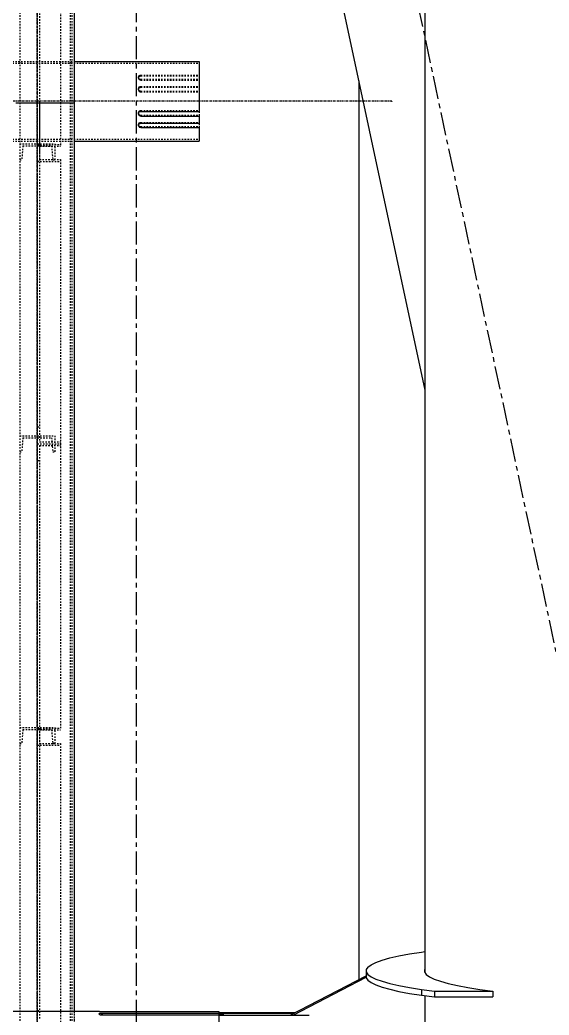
# Model space of a CAD drawing. Header units: millimetres. Extents: x 5143 to 30813, y 232 to 21408.
# Drawn here: x 23215.1 to 23396.4, y 5921.8 to 6262.7 of the extents above; entities that cross this region are included whole.
import ezdxf

# ---------------------------------------------------------------- set-up
doc = ezdxf.new("R2010")
doc.units = ezdxf.units.MM
doc.header["$LTSCALE"] = 0.25
for name, pattern in [('CENTER', [50.8, 31.75, -6.35, 6.35, -6.35]), ('XKITLINE00', [0]), ('XKITLINE02', [4, 2, -2]), ('XKITLINE03', [6, 3, -1, 1, -1])]:
    doc.linetypes.add(name, pattern=pattern)

msp = doc.modelspace()

# ---------------------------------------------------------------- linework, layer by layer
at = {"color": 3, "linetype": 'XKITLINE02'}
for p, q in [((23215.07, 7919.31), (23215.06, 6234.33)), ((23232.3, 7919.31), (23232.3, 6234.33)), ((23232.84, 7919.31), (23232.83, 6234.33)), ((23220.99, 6317.52), (23220.99, 6234.33)), ((23228.99, 6317.52), (23228.99, 6234.33)), ((23221.79, 6316.94), (23221.79, 6217.17)), ((23053.51, 6247.88), (23276.48, 6247.88)), ((23207.49, 6248.48), (23233.68, 6248.48)), ((23276.48, 6247.88), (23276.48, 6242.01)), ((23255.67, 6243.31), (23255.63, 6243.09)), ((23255.63, 6243.09), (23255.66, 6242.95)), ((23255.63, 6243.09), (23255.63, 6242.81)), ((23255.67, 6243.03), (23255.63, 6242.81)), ((23255.63, 6242.81), (23255.67, 6242.59)), ((23255.66, 6242.95), (23255.67, 6242.87)), ((23255.79, 6243.51), (23255.67, 6243.31)), ((23255.79, 6243.23), (23255.67, 6243.03)), ((23255.67, 6242.87), (23255.79, 6242.68)), ((23255.67, 6242.59), (23255.79, 6242.4)), ((23255.79, 6243.51), (23255.98, 6243.66)), ((23255.79, 6243.23), (23255.95, 6243.36)), ((23255.79, 6242.68), (23255.98, 6242.52)), ((23255.95, 6243.36), (23255.98, 6243.38)), ((23255.98, 6243.66), (23256.22, 6243.75)), ((23255.98, 6243.38), (23256.22, 6243.47)), ((23255.98, 6242.52), (23256.22, 6242.42)), ((23256.22, 6243.75), (23256.48, 6243.79)), ((23256.22, 6243.47), (23256.48, 6243.5)), ((23256.48, 6243.79), (23256.48, 6243.5)), ((23256.48, 6243.79), (23276.48, 6243.79)), ((23256.48, 6243.5), (23276.48, 6243.5)), ((23255.67, 6239.36), (23255.63, 6239.11)), ((23255.63, 6239.11), (23255.67, 6238.87)), ((23255.63, 6239.11), (23255.63, 6238.83)), ((23255.79, 6239.58), (23255.67, 6239.36)), ((23255.79, 6239.3), (23255.67, 6239.08)), ((23255.79, 6242.4), (23255.98, 6242.24)), ((23255.79, 6239.58), (23255.98, 6239.76)), ((23255.79, 6239.3), (23255.98, 6239.48)), ((23255.98, 6242.24), (23256.22, 6242.14)), ((23255.98, 6239.76), (23256.22, 6239.87)), ((23255.98, 6239.48), (23256.22, 6239.59)), ((23256.22, 6242.42), (23256.48, 6242.39)), ((23256.22, 6242.42), (23256.22, 6242.14)), ((23256.22, 6242.14), (23256.48, 6242.11)), ((23256.22, 6239.87), (23256.48, 6239.91)), ((23256.22, 6239.87), (23256.22, 6239.59)), ((23256.22, 6239.59), (23256.48, 6239.63)), ((23256.48, 6242.39), (23276.48, 6242.39)), ((23256.48, 6242.39), (23256.48, 6242.11)), ((23256.48, 6242.11), (23276.48, 6242.11)), ((23256.48, 6239.91), (23276.48, 6239.91)), ((23256.48, 6239.91), (23256.48, 6239.63)), ((23256.48, 6239.63), (23276.48, 6239.63)), ((23276.48, 6242.39), (23276.48, 6239.63)), ((23255.67, 6239.08), (23255.63, 6238.83)), ((23255.63, 6238.83), (23255.67, 6238.59)), ((23255.67, 6238.87), (23255.79, 6238.65)), ((23255.67, 6238.59), (23255.79, 6238.37)), ((23255.79, 6238.65), (23255.98, 6238.47)), ((23255.79, 6238.37), (23255.95, 6238.22)), ((23255.95, 6238.22), (23255.98, 6238.19)), ((23255.98, 6238.47), (23256.22, 6238.38)), ((23255.98, 6238.19), (23256.22, 6238.06)), ((23256.22, 6238.38), (23256.48, 6238.31)), ((23256.22, 6238.06), (23256.48, 6238.02)), ((23256.48, 6238.31), (23276.48, 6238.31)), ((23256.48, 6238.31), (23256.48, 6238.02)), ((23256.48, 6238.02), (23276.48, 6238.02)), ((23215.07, 6234.33), (23215.07, 5550.49)), ((23220.99, 6234.33), (23220.99, 6214.27)), ((23221.79, 6234.33), (23221.79, 6214.27)), ((23228.99, 6234.33), (23228.99, 6219.49)), ((23232.31, 6234.33), (23232.31, 5550.49)), ((23232.84, 6234.33), (23232.84, 5550.5)), ((23233.69, 6234.33), (23233.69, 5598.63)), ((23276.48, 6234.98), (23276.48, 6231.37)), ((23255.67, 6231.1), (23255.63, 6230.85)), ((23255.63, 6230.85), (23255.65, 6230.71)), ((23255.63, 6230.85), (23255.63, 6230.57)), ((23255.79, 6231.32), (23255.67, 6231.1)), ((23255.79, 6231.32), (23255.95, 6231.46)), ((23255.98, 6231.5), (23255.95, 6231.46)), ((23255.98, 6231.5), (23256.22, 6231.63)), ((23256.22, 6231.63), (23256.48, 6231.67)), ((23256.48, 6231.67), (23276.48, 6231.67)), ((23256.48, 6231.67), (23256.48, 6231.37)), ((23256.48, 6230.05), (23276.48, 6230.05)), ((23256.48, 6230.05), (23256.48, 6230.05)), ((23276.48, 6231.37), (23276.48, 6222.33)), ((23276.48, 6231.37), (23276.48, 6230.05)), ((23255.67, 6227.09), (23255.63, 6226.87)), ((23255.63, 6226.87), (23255.66, 6226.73)), ((23255.63, 6226.87), (23255.63, 6226.59)), ((23255.79, 6227.29), (23255.67, 6227.09)), ((23255.79, 6227.29), (23255.98, 6227.44)), ((23255.96, 6226.04), (23255.98, 6226.02)), ((23255.98, 6227.44), (23256.22, 6227.54)), ((23256.22, 6227.54), (23256.48, 6227.58)), ((23256.22, 6227.54), (23256.22, 6227.26)), ((23256.46, 6226.19), (23256.48, 6226.19)), ((23256.48, 6227.58), (23276.48, 6227.58)), ((23256.48, 6227.58), (23256.48, 6227.3)), ((23256.48, 6226.19), (23276.48, 6226.19)), ((23276.48, 6227.3), (23276.48, 6226.07)), ((23276.48, 6222.24), (23276.48, 6221.2)), ((23053.51, 6221.8), (23276.48, 6221.8)), ((23207.49, 6221.2), (23233.69, 6221.2)), ((23214.99, 6220.27), (23226.99, 6220.27)), ((23216.05, 6219.57), (23215.67, 6214.77)), ((23216.05, 6219.57), (23215.67, 6214.77)), ((23216.05, 6219.57), (23225.92, 6219.57)), ((23220.99, 6220.09), (23220.99, 6117.52)), ((23220.99, 6220.09), (23221.79, 6220.09)), ((23220.99, 6220.07), (23228.99, 6220.07)), ((23221.79, 6220.09), (23221.79, 6118.11)), ((23221.79, 6219.49), (23228.99, 6219.49)), ((23225.92, 6219.57), (23226.31, 6214.77)), ((23225.92, 6219.57), (23226.31, 6214.77)), ((23226.99, 6220.27), (23226.99, 6214.77)), ((23226.99, 6220.27), (23226.99, 6214.77)), ((23214.99, 6214.77), (23215.67, 6214.77)), ((23220.99, 6214.27), (23221.79, 6214.27)), ((23220.99, 6214.26), (23228.99, 6214.26)), ((23221.79, 6214.84), (23228.99, 6214.84)), ((23226.31, 6214.77), (23226.99, 6214.77)), ((23228.99, 6214.84), (23228.99, 6117.52)), ((23220.99, 6123.35), (23221.79, 6123.35)), ((23214.99, 6120.27), (23226.99, 6120.27)), ((23220.99, 6120.27), (23220.99, 6117.52)), ((23226.99, 6120.27), (23226.99, 6114.77)), ((23226.99, 6120.27), (23226.99, 6114.77)), ((23216.05, 6119.57), (23215.67, 6114.77)), ((23216.05, 6119.57), (23215.67, 6114.77)), ((23216.05, 6119.57), (23225.92, 6119.57)), ((23220.99, 6117.52), (23228.99, 6117.52)), ((23220.99, 6117.52), (23220.99, 6014.27)), ((23220.99, 6117.52), (23228.99, 6117.52)), ((23221.79, 6118.11), (23228.99, 6118.11)), ((23221.79, 6116.94), (23221.79, 6014.27)), ((23221.79, 6116.94), (23228.99, 6116.94)), ((23225.92, 6119.57), (23226.31, 6114.77)), ((23225.92, 6119.57), (23226.31, 6114.77)), ((23228.99, 6117.52), (23228.99, 6019.49)), ((23214.99, 6114.77), (23215.67, 6114.77)), ((23226.31, 6114.77), (23226.99, 6114.77)), ((23220.99, 6111.72), (23221.79, 6111.72)), ((23214.99, 6020.27), (23226.99, 6020.27)), ((23216.05, 6019.57), (23215.67, 6014.77)), ((23216.05, 6019.57), (23215.67, 6014.77)), ((23216.05, 6019.57), (23225.92, 6019.57)), ((23220.99, 6020.09), (23220.99, 5920.43)), ((23220.99, 6020.09), (23221.79, 6020.09)), ((23220.99, 6020.07), (23228.99, 6020.07)), ((23221.79, 6020.09), (23221.79, 5920.43)), ((23221.79, 6019.49), (23228.99, 6019.49)), ((23225.92, 6019.57), (23226.31, 6014.77)), ((23225.92, 6019.57), (23226.31, 6014.77)), ((23226.99, 6020.27), (23226.99, 6014.77)), ((23226.99, 6020.27), (23226.99, 6014.77)), ((23214.99, 6014.77), (23215.67, 6014.77)), ((23220.99, 6014.27), (23221.79, 6014.27)), ((23220.99, 6014.26), (23228.99, 6014.26)), ((23221.79, 6014.84), (23228.99, 6014.84)), ((23226.31, 6014.77), (23226.99, 6014.77)), ((23228.99, 6014.84), (23228.99, 5917.52)), ((23220.99, 5923.35), (23221.79, 5923.35)), ((23233.69, 5923.1), (23233.69, 5877.45))]:
    msp.add_line(p, q, dxfattribs=at)
at = {"color": 1, "linetype": 'XKITLINE03'}
for p, q in [((23220.98, 6234.33), (23220.99, 7919.31)), ((23220.99, 6317.52), (23220.99, 6220.07)), ((23342.5, 6234.84), (22987.5, 6234.84)), ((23220.99, 5537.38), (23220.99, 6234.33)), ((23220.99, 6214.26), (23220.99, 6117.52)), ((23220.99, 6117.52), (23220.99, 6020.07)), ((23220.99, 6014.26), (23220.99, 5917.52))]:
    msp.add_line(p, q, dxfattribs=at)
at = {"color": 8, "linetype": 'CENTER'}
for p, q in [((23430, 5900.27), (23255, 6720.27)), ((23255, 4763.35), (23255, 6431.43))]:
    msp.add_line(p, q, dxfattribs=at)
at = {"color": 8, "linetype": 'XKITLINE00'}
for p, q in [((23353.8, 6508.24), (23353.8, 5936.52)), ((23319.07, 6298.59), (23353.8, 6135.9)), ((23331.2, 6241.8), (23331.2, 5933.9)), ((23344.98, 5942.06), (23348.59, 5942.74)), ((23348.59, 5942.74), (23352.65, 5943.38)), ((23352.65, 5943.38), (23353.8, 5943.53)), ((23335.4, 5939.02), (23337.03, 5939.81)), ((23337.03, 5939.81), (23339.18, 5940.59)), ((23339.18, 5940.59), (23341.83, 5941.34)), ((23341.83, 5941.34), (23344.98, 5942.06)), ((23334.31, 5938.2), (23333.76, 5937.39)), ((23333.76, 5937.39), (23333.76, 5936.56)), ((23333.76, 5936.56), (23334.31, 5935.74)), ((23333.76, 5936.56), (23333.76, 5934.58)), ((23334.31, 5938.2), (23335.4, 5939.02)), ((23334.31, 5935.74), (23335.4, 5934.93)), ((23353.8, 5937.43), (23353.76, 5937.39)), ((23353.76, 5937.39), (23353.76, 5936.56)), ((23353.76, 5936.56), (23354.31, 5935.74)), ((23354.31, 5935.74), (23355.4, 5934.93)), ((23307.7, 5921.78), (23333.76, 5935.23)), ((23308.69, 5921.78), (23333.76, 5934.72)), ((23333.76, 5934.58), (23334.31, 5933.76)), ((23334.31, 5933.76), (23335.4, 5932.95)), ((23335.4, 5934.93), (23337.03, 5934.14)), ((23335.4, 5932.95), (23337.03, 5932.15)), ((23337.03, 5934.14), (23339.18, 5933.36)), ((23339.18, 5933.36), (23341.83, 5932.61)), ((23341.83, 5932.61), (23344.98, 5931.89)), ((23355.4, 5934.93), (23357.03, 5934.14)), ((23357.03, 5934.14), (23359.18, 5933.36)), ((23359.18, 5933.36), (23361.83, 5932.61)), ((23361.83, 5932.61), (23364.98, 5931.89)), ((23337.03, 5932.15), (23339.18, 5931.38)), ((23339.18, 5931.38), (23341.83, 5930.63)), ((23341.83, 5930.63), (23344.98, 5929.91)), ((23344.98, 5931.89), (23348.59, 5931.21)), ((23344.98, 5929.91), (23348.59, 5929.23)), ((23348.59, 5931.21), (23352.65, 5930.57)), ((23348.59, 5929.23), (23352.65, 5928.59)), ((23352.65, 5930.57), (23357.11, 5929.98)), ((23352.65, 5930.57), (23352.65, 5928.59)), ((23357.11, 5929.98), (23377.11, 5929.98)), ((23357.11, 5929.98), (23357.11, 5927.99)), ((23364.98, 5931.89), (23368.59, 5931.21)), ((23368.59, 5931.21), (23372.65, 5930.57)), ((23372.65, 5930.57), (23377.11, 5929.98)), ((23377.11, 5929.98), (23377.11, 5927.99)), ((23352.65, 5928.59), (23357.11, 5927.99)), ((23353.8, 5928.43), (23353.8, 5870.26)), ((23357.11, 5927.99), (23377.11, 5927.99)), ((23087.8, 5923.1), (23242.19, 5923.1)), ((23242.11, 5923.09), (23242.19, 5923.1)), ((23242.11, 5923.09), (23242.11, 5923.07)), ((23242.11, 5923.07), (23242.19, 5923.06)), ((23242.11, 5922.22), (23242.19, 5922.29)), ((23242.11, 5922.22), (23242.11, 5922.16)), ((23242.11, 5922.16), (23242.19, 5922.09)), ((23242.19, 5923.1), (23242.36, 5923.06)), ((23242.19, 5923.06), (23242.36, 5923.05)), ((23242.19, 5922.29), (23242.36, 5922.34)), ((23242.19, 5922.09), (23242.36, 5921.99)), ((23242.36, 5923.06), (23242.52, 5923.05)), ((23242.36, 5923.05), (23242.6, 5923.04)), ((23242.36, 5922.34), (23242.6, 5922.39)), ((23242.6, 5923.04), (23242.89, 5923.04)), ((23242.6, 5922.39), (23242.89, 5922.42)), ((23242.89, 5923.04), (23243.2, 5923.04)), ((23242.89, 5922.42), (23243.2, 5922.43)), ((23242.89, 5922.42), (23242.89, 5921.86)), ((23243.2, 5923.04), (23283.2, 5923.04)), ((23243.2, 5922.43), (23243.2, 5921.84)), ((23243.2, 5922.43), (23283.2, 5922.43)), ((23283.2, 5923.04), (23283.2, 5922.94)), ((23283.2, 5922.94), (23283.2, 5921.84)), ((23283.2, 5922.67), (23309.43, 5922.67)), ((23283.2, 5922.62), (23284.7, 5922.62)), ((23283.2, 5922.56), (23284.7, 5922.56)), ((23283.2, 5922.26), (23284.7, 5922.26)), ((23284.7, 5922.62), (23284.7, 5922.56)), ((23284.7, 5922.56), (23284.7, 5922.44)), ((23284.7, 5922.44), (23284.7, 5921.79)), ((23284.7, 5922.41), (23308.94, 5922.41)), ((23242.36, 5921.99), (23242.6, 5921.91)), ((23242.6, 5921.91), (23242.89, 5921.86)), ((23242.89, 5921.86), (23243.2, 5921.84)), ((23243.2, 5921.84), (23283.2, 5921.84)), ((23283.2, 5922.01), (23283.2, 5921.84)), ((23283.2, 5922.01), (23284.7, 5922.01)), ((23283.2, 5921.84), (23283.2, 5877.54)), ((23283.2, 5921.78), (23314.2, 5921.78))]:
    msp.add_line(p, q, dxfattribs=at)
at = {"color": 7, "linetype": 'XKITLINE00'}
for p, q in [((23233.68, 6374.55), (23233.68, 6234.33)), ((23233.68, 6248.48), (23276.48, 6248.48)), ((23276.48, 6248.48), (23276.48, 6231.37)), ((23213.68, 6234.33), (23233.68, 6234.33)), ((23213.69, 6234.33), (23233.69, 6234.33)), ((23233.69, 6234.33), (23233.69, 5923.1)), ((23255.67, 6230.82), (23255.63, 6230.57)), ((23255.63, 6230.57), (23255.67, 6230.32)), ((23255.65, 6230.71), (23255.67, 6230.61)), ((23255.79, 6231.04), (23255.67, 6230.82)), ((23255.67, 6230.61), (23255.79, 6230.38)), ((23255.67, 6230.32), (23255.79, 6230.1)), ((23255.79, 6231.04), (23255.98, 6231.21)), ((23255.79, 6230.38), (23255.98, 6230.21)), ((23255.79, 6230.1), (23255.98, 6229.93)), ((23255.98, 6231.21), (23256.22, 6231.31)), ((23255.98, 6230.21), (23256.22, 6230.09)), ((23255.98, 6229.93), (23256.22, 6229.81)), ((23256.22, 6231.31), (23256.48, 6231.37)), ((23256.22, 6230.09), (23256.48, 6230.05)), ((23256.22, 6230.09), (23256.22, 6229.81)), ((23256.22, 6229.81), (23256.48, 6229.77)), ((23256.48, 6231.37), (23276.48, 6231.37)), ((23256.48, 6230.05), (23256.48, 6229.77)), ((23256.48, 6229.77), (23276.48, 6229.77)), ((23276.48, 6230.05), (23276.48, 6227.3)), ((23255.67, 6226.81), (23255.63, 6226.59)), ((23255.63, 6226.59), (23255.67, 6226.37)), ((23255.66, 6226.73), (23255.67, 6226.65)), ((23255.79, 6227.01), (23255.67, 6226.81)), ((23255.67, 6226.65), (23255.79, 6226.46)), ((23255.67, 6226.37), (23255.79, 6226.18)), ((23255.79, 6227.01), (23255.98, 6227.16)), ((23255.79, 6226.46), (23255.95, 6226.33)), ((23255.79, 6226.18), (23255.96, 6226.04)), ((23255.95, 6226.33), (23255.98, 6226.3)), ((23255.98, 6227.16), (23256.22, 6227.26)), ((23255.98, 6226.3), (23256.22, 6226.22)), ((23255.98, 6226.02), (23256.22, 6225.94)), ((23256.22, 6227.26), (23256.48, 6227.3)), ((23256.22, 6226.22), (23256.46, 6226.19)), ((23256.22, 6225.94), (23256.48, 6225.89)), ((23256.48, 6227.3), (23276.48, 6227.3)), ((23256.48, 6226.19), (23256.48, 6225.89)), ((23256.48, 6225.89), (23276.48, 6225.89)), ((23276.48, 6226.07), (23276.48, 6223.86)), ((23276.48, 6223.86), (23276.48, 6221.43)), ((23233.69, 6221.2), (23276.48, 6221.2)), ((23276.48, 6221.43), (23276.48, 6221.2))]:
    msp.add_line(p, q, dxfattribs=at)
at = {"color": 1, "linetype": 'XKITLINE00'}
for centre in [(23220.98, 6234.33), (23220.99, 6234.33), (23342.5, 6234.84), (23220.99, 6220.07), (23220.99, 6214.26), (23220.99, 6117.52), (23220.99, 6117.52), (23220.99, 6020.07), (23220.99, 6014.26)]:
    msp.add_circle(centre, 0.05, dxfattribs=at)

doc.saveas('drawing.dxf')
